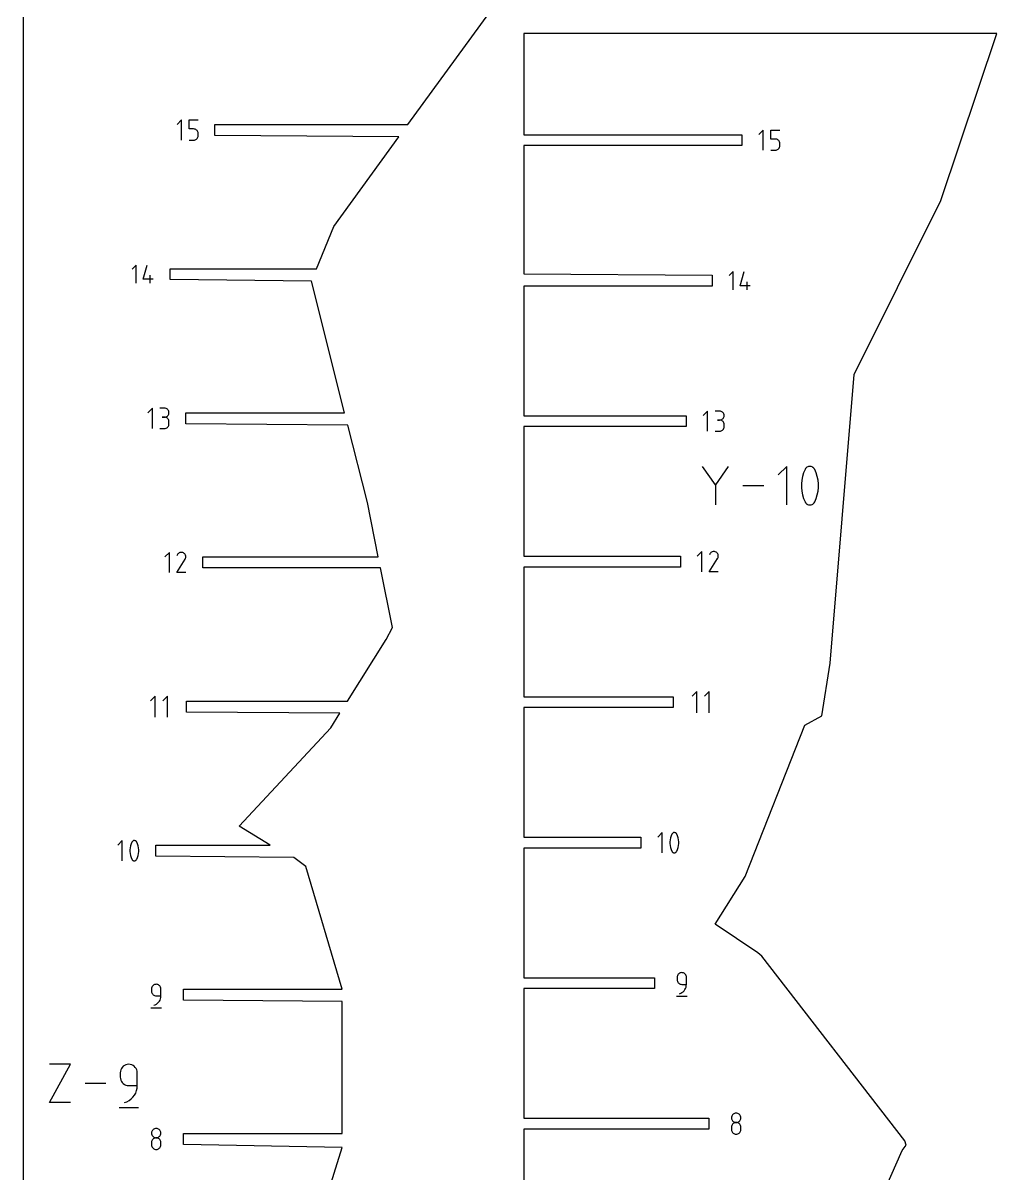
# Model space of a CAD drawing. Extents: x 0 to 980, y 0 to 700.
# Drawn here: x 125.9 to 237.1, y 374.2 to 505.5 of the extents above; entities that cross this region are included whole.
import ezdxf

# ---------------------------------------------------------------- set-up
doc = ezdxf.new("R2010")
doc.units = 0

msp = doc.modelspace()

# ---------------------------------------------------------------- linework, layer by layer
at = {"layer": 'annotation', "color": 1}
for p, q in [((144.037036, 494.381807), (143.524714, 493.86934)), ((144.037036, 492.077298), (144.037036, 494.381807)), ((144.901154, 493.355573), (144.901154, 494.381807)), ((144.901154, 494.381807), (145.924642, 494.381807)), ((145.412898, 493.355573), (144.901154, 493.355573)), ((145.504784, 493.34736), (145.412898, 493.355573)), ((145.591308, 493.323671), (145.504784, 493.34736)), ((145.671015, 493.285936), (145.591308, 493.323671)), ((145.742451, 493.235584), (145.671015, 493.285936)), ((145.804161, 493.174042), (145.742451, 493.235584)), ((145.804113, 492.259588), (145.854657, 492.331096)), ((145.854689, 493.102739), (145.804161, 493.174042)), ((145.854657, 492.331096), (145.892565, 492.410904)), ((145.892582, 493.023104), (145.854689, 493.102739)), ((145.892565, 492.410904), (145.91638, 492.497562)), ((145.916384, 492.936566), (145.892582, 493.023104)), ((145.91638, 492.497562), (145.924642, 492.58962)), ((145.924642, 492.844552), (145.916384, 492.936566)), ((145.924642, 492.58962), (145.924642, 492.844552)), ((145.924642, 492.844552), (145.924642, 492.844552)), ((210.427868, 493.233016), (209.915546, 492.72055)), ((210.427868, 490.928507), (210.427868, 493.233016)), ((211.291987, 492.206783), (211.291987, 493.233016)), ((211.291987, 493.233016), (212.315474, 493.233016)), ((144.901154, 492.077298), (145.412898, 492.077298)), ((145.412898, 492.077298), (145.504746, 492.085556)), ((145.412898, 492.077298), (145.412898, 492.077298)), ((145.504746, 492.085556), (145.59125, 492.109364)), ((145.59125, 492.109364), (145.670951, 492.147272)), ((145.670951, 492.147272), (145.742392, 492.19783)), ((145.742392, 492.19783), (145.804113, 492.259588)), ((211.80373, 492.206783), (211.291987, 492.206783)), ((211.895616, 492.198569), (211.80373, 492.206783)), ((211.98214, 492.174881), (211.895616, 492.198569)), ((211.982082, 490.960574), (212.061783, 490.998482)), ((212.061848, 492.137146), (211.98214, 492.174881)), ((212.061783, 490.998482), (212.133224, 491.049039)), ((212.133283, 492.086793), (212.061848, 492.137146)), ((212.133224, 491.049039), (212.194945, 491.110797)), ((212.194993, 492.025251), (212.133283, 492.086793)), ((212.194945, 491.110797), (212.245489, 491.182305)), ((212.245521, 491.953948), (212.194993, 492.025251)), ((212.245489, 491.182305), (212.283397, 491.262113)), ((212.283414, 491.874314), (212.245521, 491.953948)), ((212.283397, 491.262113), (212.307212, 491.348771)), ((212.307217, 491.787775), (212.283414, 491.874314)), ((212.307212, 491.348771), (212.315474, 491.440829)), ((212.315474, 491.695762), (212.307217, 491.787775)), ((212.315474, 491.440829), (212.315474, 491.695762)), ((212.315474, 491.695762), (212.315474, 491.695762)), ((211.291987, 490.928507), (211.80373, 490.928507)), ((211.80373, 490.928507), (211.895578, 490.936766)), ((211.80373, 490.928507), (211.80373, 490.928507)), ((211.895578, 490.936766), (211.982082, 490.960574)), ((138.859372, 477.8188), (138.396446, 477.355744)), ((138.859372, 475.736482), (138.859372, 477.8188)), ((139.640176, 476.199408), (140.101926, 477.8188)), ((140.449806, 475.736482), (140.449806, 476.661289)), ((207.006954, 477.082493), (206.544028, 476.619437)), ((207.006954, 475.000176), (207.006954, 477.082493)), ((207.787758, 475.463101), (208.249508, 477.082493)), ((140.796381, 476.199408), (139.640176, 476.199408)), ((208.943962, 475.463101), (207.787758, 475.463101)), ((208.597388, 475.000176), (208.597388, 475.924983)), ((140.70945, 461.477985), (140.197128, 460.965518)), ((140.70945, 459.173476), (140.70945, 461.477985)), ((142.085312, 461.475311), (141.573568, 461.475311)), ((142.17735, 461.46705), (142.085312, 461.475311)), ((142.263955, 461.443242), (142.17735, 461.46705)), ((142.343686, 461.405353), (142.263955, 461.443242)), ((142.415103, 461.354845), (142.343686, 461.405353)), ((142.476765, 461.293185), (142.415103, 461.354845)), ((142.527231, 461.221834), (142.476765, 461.293185)), ((142.565062, 461.142259), (142.527231, 461.221834)), ((142.588817, 461.055923), (142.565062, 461.142259)), ((142.565062, 460.785555), (142.588817, 460.872227)), ((142.597056, 460.96429), (142.588817, 461.055923)), ((142.588817, 460.872227), (142.597056, 460.96429)), ((142.597056, 460.96429), (142.597056, 460.96429)), ((204.079698, 461.154162), (203.567376, 460.641695)), ((204.079698, 458.849653), (204.079698, 461.154162)), ((205.45556, 461.151488), (204.943816, 461.151488)), ((205.547598, 461.143227), (205.45556, 461.151488)), ((205.634203, 461.119419), (205.547598, 461.143227)), ((205.713934, 461.08153), (205.634203, 461.119419)), ((205.785351, 461.031023), (205.713934, 461.08153)), ((205.847013, 460.969362), (205.785351, 461.031023)), ((205.897479, 460.898011), (205.847013, 460.969362)), ((205.93531, 460.818436), (205.897479, 460.898011)), ((205.959065, 460.7321), (205.93531, 460.818436)), ((142.085312, 460.451823), (141.829079, 460.451823)), ((141.829079, 460.451823), (142.085312, 460.451823)), ((142.085312, 460.451823), (142.17735, 460.460087)), ((142.17735, 460.443562), (142.085312, 460.451823)), ((142.085312, 460.451823), (142.085312, 460.451823)), ((142.17735, 460.460087), (142.263955, 460.483908)), ((142.263955, 460.419755), (142.17735, 460.443562)), ((142.263955, 460.483908), (142.343686, 460.521835)), ((142.343686, 460.381865), (142.263955, 460.419755)), ((142.343686, 460.521835), (142.415103, 460.572416)), ((142.415103, 460.331358), (142.343686, 460.381865)), ((142.415103, 460.572416), (142.476765, 460.634198)), ((142.476765, 460.269697), (142.415103, 460.331358)), ((142.476765, 460.634198), (142.527231, 460.705728)), ((142.527231, 460.198347), (142.476765, 460.269697)), ((142.527231, 460.705728), (142.565062, 460.785555)), ((142.565062, 460.118772), (142.527231, 460.198347)), ((142.527231, 459.42696), (142.565062, 459.506542)), ((142.588817, 460.032435), (142.565062, 460.118772)), ((142.565062, 459.506542), (142.588817, 459.592898)), ((142.597056, 459.940802), (142.588817, 460.032435)), ((142.588817, 459.592898), (142.597056, 459.684569)), ((142.597056, 459.684569), (142.597056, 459.940802)), ((142.597056, 459.940802), (142.597056, 459.940802)), ((205.45556, 460.128001), (205.199327, 460.128001)), ((205.199327, 460.128001), (205.45556, 460.128001)), ((205.45556, 460.128001), (205.547598, 460.136264)), ((205.547598, 460.119739), (205.45556, 460.128001)), ((205.45556, 460.128001), (205.45556, 460.128001)), ((205.547598, 460.136264), (205.634203, 460.160085)), ((205.634203, 460.095932), (205.547598, 460.119739)), ((205.634203, 460.160085), (205.713934, 460.198012)), ((205.713934, 460.058042), (205.634203, 460.095932)), ((205.713934, 460.198012), (205.785351, 460.248593)), ((205.785351, 460.007535), (205.713934, 460.058042)), ((205.785351, 460.248593), (205.847013, 460.310375)), ((205.847013, 459.945874), (205.785351, 460.007535)), ((205.847013, 460.310375), (205.897479, 460.381905)), ((205.897479, 459.874524), (205.847013, 459.945874)), ((205.897479, 460.381905), (205.93531, 460.461733)), ((205.93531, 459.794949), (205.897479, 459.874524)), ((205.93531, 460.461733), (205.959065, 460.548404)), ((205.959065, 459.708612), (205.93531, 459.794949)), ((205.967304, 460.640467), (205.959065, 460.7321)), ((205.959065, 460.548404), (205.967304, 460.640467)), ((205.967304, 459.616979), (205.959065, 459.708612)), ((205.967304, 460.640467), (205.967304, 460.640467)), ((205.967304, 459.360746), (205.967304, 459.616979)), ((205.967304, 459.616979), (205.967304, 459.616979)), ((141.573568, 459.173548), (142.085312, 459.173548)), ((142.085312, 459.173548), (142.17735, 459.181805)), ((142.085312, 459.173548), (142.085312, 459.173548)), ((142.17735, 459.181805), (142.263955, 459.2056)), ((142.263955, 459.2056), (142.343686, 459.243474)), ((142.343686, 459.243474), (142.415103, 459.293966)), ((142.415103, 459.293966), (142.476765, 459.355615)), ((142.476765, 459.355615), (142.527231, 459.42696)), ((204.943816, 458.849725), (205.45556, 458.849725)), ((205.45556, 458.849725), (205.547598, 458.857982)), ((205.45556, 458.849725), (205.45556, 458.849725)), ((205.547598, 458.857982), (205.634203, 458.881777)), ((205.634203, 458.881777), (205.713934, 458.919651)), ((205.713934, 458.919651), (205.785351, 458.970143)), ((205.785351, 458.970143), (205.847013, 459.031792)), ((205.847013, 459.031792), (205.897479, 459.103138)), ((205.897479, 459.103138), (205.93531, 459.182719)), ((205.93531, 459.182719), (205.959065, 459.269075)), ((205.959065, 459.269075), (205.967304, 459.360746)), ((204.965508, 452.714293), (203.495869, 454.839592)), ((206.434871, 454.839592), (204.965508, 452.714293)), ((213.128099, 454.839454), (212.148616, 453.859694)), ((213.128099, 450.433575), (213.128099, 454.839454)), ((215.202726, 454.490579), (215.033835, 454.093414)), ((215.2596, 454.585159), (215.202726, 454.490579)), ((215.202726, 454.490579), (215.202726, 454.490579)), ((215.330481, 454.665757), (215.2596, 454.585159)), ((215.413021, 454.731595), (215.330481, 454.665757)), ((215.504873, 454.781891), (215.413021, 454.731595)), ((215.60369, 454.815867), (215.504873, 454.781891)), ((215.707127, 454.832741), (215.60369, 454.815867)), ((215.812835, 454.831734), (215.707127, 454.832741)), ((215.918468, 454.812067), (215.812835, 454.831734)), ((216.021679, 454.772958), (215.918468, 454.812067)), ((216.06119, 454.752195), (216.021679, 454.772958)), ((216.021679, 454.772958), (216.021679, 454.772958)), ((216.099104, 454.728347), (216.06119, 454.752195)), ((216.135238, 454.701601), (216.099104, 454.728347)), ((216.169407, 454.672147), (216.135238, 454.701601)), ((216.201427, 454.640173), (216.169407, 454.672147)), ((216.231114, 454.605868), (216.201427, 454.640173)), ((216.258284, 454.569421), (216.231114, 454.605868)), ((216.282751, 454.531021), (216.258284, 454.569421)), ((216.304334, 454.490856), (216.282751, 454.531021)), ((216.474043, 454.092872), (216.304334, 454.490856)), ((216.304334, 454.490856), (216.304334, 454.490856)), ((214.822721, 453.267788), (214.780498, 452.845845)), ((214.907167, 453.684731), (214.822721, 453.267788)), ((215.033835, 454.093414), (214.907167, 453.684731)), ((216.601325, 453.683575), (216.474043, 454.092872)), ((216.68618, 453.266223), (216.601325, 453.683575)), ((216.728607, 452.844075), (216.68618, 453.266223)), ((204.965508, 452.885323), (204.965508, 450.433437)), ((210.496688, 452.636515), (208.087629, 452.636515)), ((214.780498, 452.845845), (214.780498, 452.42216)), ((214.780498, 452.42216), (214.822721, 451.999991)), ((214.822721, 451.999991), (214.907167, 451.582598)), ((216.601325, 451.581442), (216.68618, 451.998425)), ((216.68618, 451.998425), (216.728607, 452.420389)), ((216.728607, 452.420389), (216.728607, 452.844075)), ((214.907167, 451.582598), (215.033835, 451.17324)), ((215.033835, 451.17324), (215.202726, 450.775174)), ((215.202726, 450.775174), (215.202726, 450.775174)), ((215.202726, 450.775174), (215.224229, 450.735089)), ((215.224229, 450.735089), (215.248516, 450.69688)), ((215.248516, 450.69688), (215.275485, 450.660663)), ((215.275485, 450.660663), (215.305032, 450.626554)), ((215.305032, 450.626554), (215.337055, 450.594669)), ((215.337055, 450.594669), (215.371453, 450.565125)), ((215.371453, 450.565125), (215.408122, 450.538036)), ((215.408122, 450.538036), (215.446961, 450.513519)), ((215.446961, 450.513519), (215.487867, 450.49169)), ((215.487867, 450.49169), (215.487867, 450.49169)), ((215.487867, 450.49169), (215.590265, 450.453411)), ((215.590265, 450.453411), (215.695283, 450.434393)), ((215.695283, 450.434393), (215.800547, 450.433862)), ((215.800547, 450.433862), (215.903682, 450.45104)), ((215.903682, 450.45104), (216.002314, 450.485154)), ((216.002314, 450.485154), (216.094069, 450.535427)), ((216.094069, 450.535427), (216.176574, 450.601085)), ((216.176574, 450.601085), (216.247453, 450.681351)), ((216.247453, 450.681351), (216.304334, 450.77545)), ((216.304334, 450.77545), (216.474043, 451.172697)), ((216.304334, 450.77545), (216.304334, 450.77545)), ((216.474043, 451.172697), (216.601325, 451.581442)), ((203.413451, 445.114567), (202.901203, 444.602175)), ((203.413451, 442.810393), (203.413451, 445.114567)), ((204.536233, 445.047202), (204.463552, 444.997082)), ((204.615675, 445.083817), (204.536233, 445.047202)), ((204.699933, 445.106422), (204.615675, 445.083817)), ((204.787061, 445.114511), (204.699933, 445.106422)), ((204.875113, 445.10758), (204.787061, 445.114511)), ((204.962143, 445.085123), (204.875113, 445.10758)), ((205.046206, 445.046634), (204.962143, 445.085123)), ((205.121391, 444.993246), (205.046206, 445.046634)), ((205.046206, 445.046634), (205.046206, 445.046634)), ((142.642735, 445.025906), (142.130488, 444.513514)), ((142.642735, 442.721732), (142.642735, 445.025906)), ((143.506903, 442.721713), (144.452501, 444.244006)), ((143.575539, 444.769692), (143.508348, 444.640799)), ((143.628862, 444.845303), (143.575539, 444.769692)), ((143.692836, 444.908421), (143.628862, 444.845303)), ((143.765518, 444.958541), (143.692836, 444.908421)), ((143.84496, 444.995155), (143.765518, 444.958541)), ((143.929218, 445.01776), (143.84496, 444.995155)), ((144.016346, 445.02585), (143.929218, 445.01776)), ((144.104398, 445.018919), (144.016346, 445.02585)), ((144.191428, 444.996462), (144.104398, 445.018919)), ((144.275491, 444.957973), (144.191428, 444.996462)), ((144.350676, 444.904585), (144.275491, 444.957973)), ((144.275491, 444.957973), (144.275491, 444.957973)), ((144.413539, 444.840518), (144.350676, 444.904585)), ((144.463521, 444.767738), (144.413539, 444.840518)), ((144.452501, 444.244006), (144.453632, 444.245405)), ((144.452501, 444.244006), (144.452501, 444.244006)), ((144.453632, 444.245405), (144.454716, 444.246815)), ((144.454716, 444.246815), (144.455761, 444.24825)), ((144.455761, 444.24825), (144.456773, 444.24972)), ((144.456773, 444.24972), (144.457761, 444.251238)), ((144.457761, 444.251238), (144.458731, 444.252815)), ((144.458731, 444.252815), (144.45969, 444.254463)), ((144.45969, 444.254463), (144.460646, 444.256195)), ((144.460646, 444.256195), (144.461605, 444.258022)), ((144.461605, 444.258022), (144.500648, 444.341852)), ((144.461605, 444.258022), (144.461605, 444.258022)), ((144.500063, 444.688208), (144.463521, 444.767738)), ((144.522605, 444.60389), (144.500063, 444.688208)), ((144.500648, 444.341852), (144.523457, 444.428749)), ((144.53059, 444.51675), (144.522605, 444.60389)), ((144.523457, 444.428749), (144.53059, 444.51675)), ((204.277618, 442.810374), (205.223217, 444.332667)), ((204.346255, 444.858353), (204.279063, 444.72946)), ((204.399577, 444.933964), (204.346255, 444.858353)), ((204.463552, 444.997082), (204.399577, 444.933964)), ((205.184254, 444.929179), (205.121391, 444.993246)), ((205.234236, 444.856399), (205.184254, 444.929179)), ((205.223217, 444.332667), (205.224347, 444.334066)), ((205.223217, 444.332667), (205.223217, 444.332667)), ((205.224347, 444.334066), (205.225431, 444.335476)), ((205.225431, 444.335476), (205.226476, 444.336911)), ((205.226476, 444.336911), (205.227489, 444.338381)), ((205.227489, 444.338381), (205.228476, 444.339899)), ((205.228476, 444.339899), (205.229446, 444.341476)), ((205.229446, 444.341476), (205.230405, 444.343124)), ((205.230405, 444.343124), (205.231361, 444.344856)), ((205.231361, 444.344856), (205.23232, 444.346683)), ((205.23232, 444.346683), (205.271364, 444.430513)), ((205.23232, 444.346683), (205.23232, 444.346683)), ((205.270778, 444.776869), (205.234236, 444.856399)), ((205.29332, 444.692551), (205.270778, 444.776869)), ((205.271364, 444.430513), (205.294172, 444.51741)), ((205.301305, 444.605411), (205.29332, 444.692551)), ((205.294172, 444.51741), (205.301305, 444.605411)), ((144.530242, 442.721713), (143.506903, 442.721713)), ((205.300957, 442.810374), (204.277618, 442.810374)), ((141.014401, 428.621908), (140.480851, 428.088207)), ((141.014401, 426.221908), (141.014401, 428.621908)), ((142.447952, 428.621908), (141.914401, 428.088207)), ((142.447952, 426.221908), (142.447952, 428.621908)), ((202.835344, 429.123053), (202.301793, 428.589352)), ((202.835344, 426.723053), (202.835344, 429.123053)), ((204.268894, 429.123053), (203.735344, 428.589352)), ((204.268894, 426.723053), (204.268894, 429.123053)), ((198.907139, 413.038056), (198.39385, 412.524622)), ((198.907139, 410.729196), (198.907139, 413.038056)), ((199.839443, 412.432934), (199.79519, 412.214439)), ((199.905822, 412.6471), (199.839443, 412.432934)), ((199.994328, 412.855231), (199.905822, 412.6471)), ((200.024132, 412.904795), (199.994328, 412.855231)), ((199.994328, 412.855231), (199.994328, 412.855231)), ((200.061277, 412.947031), (200.024132, 412.904795)), ((200.104531, 412.981533), (200.061277, 412.947031)), ((200.152665, 413.00789), (200.104531, 412.981533)), ((200.20445, 413.025695), (200.152665, 413.00789)), ((200.258654, 413.034538), (200.20445, 413.025695)), ((200.31405, 413.03401), (200.258654, 413.034538)), ((200.369406, 413.023704), (200.31405, 413.03401)), ((200.423493, 413.003209), (200.369406, 413.023704)), ((200.444198, 412.992328), (200.423493, 413.003209)), ((200.423493, 413.003209), (200.423493, 413.003209)), ((200.464067, 412.979831), (200.444198, 412.992328)), ((200.483002, 412.965815), (200.464067, 412.979831)), ((200.500908, 412.95038), (200.483002, 412.965815)), ((200.517688, 412.933624), (200.500908, 412.95038)), ((200.533245, 412.915647), (200.517688, 412.933624)), ((200.547483, 412.896547), (200.533245, 412.915647)), ((200.560305, 412.876424), (200.547483, 412.896547)), ((200.571615, 412.855376), (200.560305, 412.876424)), ((200.66055, 412.646816), (200.571615, 412.855376)), ((200.571615, 412.855376), (200.571615, 412.855376)), ((200.727251, 412.432328), (200.66055, 412.646816)), ((200.771718, 412.213618), (200.727251, 412.432328)), ((137.268383, 412.124427), (136.755094, 411.610993)), ((137.268383, 409.815567), (137.268383, 412.124427)), ((138.156434, 411.30081), (138.134307, 411.079694)), ((138.134307, 411.079694), (138.134307, 410.857666)), ((138.200686, 411.519305), (138.156434, 411.30081)), ((138.267066, 411.733472), (138.200686, 411.519305)), ((138.355571, 411.941602), (138.267066, 411.733472)), ((138.385376, 411.991166), (138.355571, 411.941602)), ((138.355571, 411.941602), (138.355571, 411.941602)), ((138.42252, 412.033403), (138.385376, 411.991166)), ((138.465775, 412.067904), (138.42252, 412.033403)), ((138.513909, 412.094262), (138.465775, 412.067904)), ((138.565693, 412.112066), (138.513909, 412.094262)), ((138.619898, 412.120909), (138.565693, 412.112066)), ((138.675293, 412.120381), (138.619898, 412.120909)), ((138.730649, 412.110075), (138.675293, 412.120381)), ((138.784736, 412.08958), (138.730649, 412.110075)), ((138.805442, 412.0787), (138.784736, 412.08958)), ((138.784736, 412.08958), (138.784736, 412.08958)), ((138.82531, 412.066202), (138.805442, 412.0787)), ((138.844246, 412.052186), (138.82531, 412.066202)), ((138.862152, 412.036751), (138.844246, 412.052186)), ((138.878932, 412.019995), (138.862152, 412.036751)), ((138.894489, 412.002018), (138.878932, 412.019995)), ((138.908727, 411.982919), (138.894489, 412.002018)), ((138.921549, 411.962795), (138.908727, 411.982919)), ((138.932859, 411.941747), (138.921549, 411.962795)), ((139.021794, 411.733187), (138.932859, 411.941747)), ((138.932859, 411.941747), (138.932859, 411.941747)), ((139.088495, 411.518699), (139.021794, 411.733187)), ((139.132962, 411.29999), (139.088495, 411.518699)), ((139.155196, 411.078767), (139.132962, 411.29999)), ((139.155196, 410.856738), (139.155196, 411.078767)), ((199.79519, 412.214439), (199.773064, 411.993323)), ((199.773064, 411.993323), (199.773064, 411.771295)), ((199.773064, 411.771295), (199.79519, 411.550062)), ((199.79519, 411.550062), (199.839443, 411.331331)), ((199.839443, 411.331331), (199.905822, 411.11681)), ((199.905822, 411.11681), (199.994328, 410.908207)), ((199.994328, 410.908207), (199.994328, 410.908207)), ((199.994328, 410.908207), (200.005597, 410.887201)), ((200.541808, 410.85904), (200.571615, 410.908352)), ((200.571615, 410.908352), (200.66055, 411.116526)), ((200.571615, 410.908352), (200.571615, 410.908352)), ((200.66055, 411.116526), (200.727251, 411.330725)), ((200.727251, 411.330725), (200.771718, 411.549241)), ((200.793952, 411.992396), (200.771718, 412.213618)), ((200.771718, 411.549241), (200.793952, 411.770367)), ((200.793952, 411.770367), (200.793952, 411.992396)), ((138.134307, 410.857666), (138.156434, 410.636433)), ((138.156434, 410.636433), (138.200686, 410.417702)), ((138.200686, 410.417702), (138.267066, 410.203181)), ((138.267066, 410.203181), (138.355571, 409.994579)), ((138.355571, 409.994579), (138.355571, 409.994579)), ((138.355571, 409.994579), (138.36684, 409.973572)), ((138.36684, 409.973572), (138.379568, 409.953549)), ((138.379568, 409.953549), (138.3937, 409.93457)), ((138.3937, 409.93457), (138.409184, 409.916696)), ((138.409184, 409.916696), (138.425966, 409.899987)), ((138.425966, 409.899987), (138.443991, 409.884504)), ((138.443991, 409.884504), (138.463208, 409.870309)), ((138.463208, 409.870309), (138.483561, 409.857461)), ((138.483561, 409.857461), (138.504997, 409.846022)), ((138.504997, 409.846022), (138.504997, 409.846022)), ((138.504997, 409.846022), (138.558658, 409.825962)), ((138.558658, 409.825962), (138.613692, 409.815996)), ((138.613692, 409.815996), (138.668854, 409.815717)), ((138.668854, 409.815717), (138.722901, 409.824719)), ((138.722901, 409.824719), (138.774588, 409.842596)), ((138.774588, 409.842596), (138.822672, 409.868942)), ((138.822672, 409.868942), (138.865908, 409.903349)), ((138.865908, 409.903349), (138.903051, 409.945412)), ((138.903051, 409.945412), (138.932859, 409.994723)), ((138.932859, 409.994723), (139.021794, 410.202897)), ((138.932859, 409.994723), (138.932859, 409.994723)), ((139.021794, 410.202897), (139.088495, 410.417096)), ((139.088495, 410.417096), (139.132962, 410.635612)), ((139.132962, 410.635612), (139.155196, 410.856738)), ((200.005597, 410.887201), (200.018324, 410.867178)), ((200.018324, 410.867178), (200.032457, 410.848199)), ((200.032457, 410.848199), (200.04794, 410.830325)), ((200.04794, 410.830325), (200.064722, 410.813616)), ((200.064722, 410.813616), (200.082748, 410.798133)), ((200.082748, 410.798133), (200.101964, 410.783937)), ((200.101964, 410.783937), (200.122317, 410.77109)), ((200.122317, 410.77109), (200.143754, 410.75965)), ((200.143754, 410.75965), (200.143754, 410.75965)), ((200.143754, 410.75965), (200.197414, 410.739591)), ((200.197414, 410.739591), (200.252448, 410.729625)), ((200.252448, 410.729625), (200.30761, 410.729346)), ((200.30761, 410.729346), (200.361657, 410.738348)), ((200.361657, 410.738348), (200.413345, 410.756225)), ((200.413345, 410.756225), (200.461428, 410.782571)), ((200.461428, 410.782571), (200.504664, 410.816978)), ((200.504664, 410.816978), (200.541808, 410.85904)), ((200.605568, 396.606375), (200.596963, 396.510497)), ((200.596963, 396.510497), (200.596963, 396.243647)), ((200.630369, 396.696638), (200.605568, 396.606375)), ((200.669848, 396.779773), (200.630369, 396.696638)), ((200.722487, 396.854267), (200.669848, 396.779773)), ((200.786766, 396.918609), (200.722487, 396.854267)), ((200.861166, 396.971286), (200.786766, 396.918609)), ((200.94417, 397.010785), (200.861166, 396.971286)), ((201.034258, 397.035593), (200.94417, 397.010785)), ((201.129912, 397.044199), (201.034258, 397.035593)), ((201.225764, 397.035593), (201.129912, 397.044199)), ((201.129912, 397.044199), (201.129912, 397.044199)), ((201.315958, 397.010785), (201.225764, 397.035593)), ((201.398993, 396.971286), (201.315958, 397.010785)), ((201.473368, 396.918609), (201.398993, 396.971286)), ((201.537585, 396.854267), (201.473368, 396.918609)), ((201.590143, 396.779773), (201.537585, 396.854267)), ((201.629542, 396.696638), (201.590143, 396.779773)), ((201.654281, 396.606375), (201.629542, 396.696638)), ((201.662861, 396.510497), (201.654281, 396.606375)), ((201.662861, 395.710096), (201.662861, 396.510497)), ((201.662861, 396.510497), (201.662861, 396.510497)), ((140.6219, 395.280262), (140.613295, 395.184385)), ((140.613295, 395.184385), (140.613295, 394.917534)), ((140.646701, 395.370525), (140.6219, 395.280262)), ((140.68618, 395.45366), (140.646701, 395.370525)), ((140.738818, 395.528155), (140.68618, 395.45366)), ((140.803097, 395.592496), (140.738818, 395.528155)), ((140.877498, 395.645173), (140.803097, 395.592496)), ((140.960502, 395.684672), (140.877498, 395.645173)), ((141.05059, 395.70948), (140.960502, 395.684672)), ((141.146244, 395.718086), (141.05059, 395.70948)), ((141.242096, 395.70948), (141.146244, 395.718086)), ((141.146244, 395.718086), (141.146244, 395.718086)), ((141.332289, 395.684672), (141.242096, 395.70948)), ((141.415324, 395.645173), (141.332289, 395.684672)), ((141.4897, 395.592496), (141.415324, 395.645173)), ((141.553917, 395.528155), (141.4897, 395.592496)), ((141.606475, 395.45366), (141.553917, 395.528155)), ((141.645873, 395.370525), (141.606475, 395.45366)), ((141.670613, 395.280262), (141.645873, 395.370525)), ((141.679192, 395.184385), (141.670613, 395.280262)), ((141.679192, 394.383983), (141.679192, 395.184385)), ((141.679192, 395.184385), (141.679192, 395.184385)), ((200.596963, 396.243647), (200.596963, 396.243647)), ((200.596963, 396.243647), (200.605568, 396.147774)), ((200.605568, 396.147774), (200.630369, 396.057525)), ((200.630369, 396.057525), (200.669848, 395.97441)), ((200.669848, 395.97441), (200.722487, 395.899939)), ((200.722487, 395.899939), (200.786766, 395.835622)), ((200.786766, 395.835622), (200.861166, 395.78297)), ((200.861166, 395.78297), (200.94417, 395.743491)), ((200.94417, 395.743491), (201.034258, 395.718696)), ((201.034258, 395.718696), (201.129912, 395.710096)), ((201.129912, 395.710096), (201.662861, 395.710096)), ((201.485631, 395.108347), (201.561, 395.24545)), ((201.561, 395.24545), (201.616626, 395.392746)), ((201.616626, 395.392746), (201.651061, 395.54828)), ((201.651061, 395.54828), (201.662861, 395.710096)), ((140.613295, 394.917534), (140.613295, 394.917534)), ((140.613295, 394.917534), (140.6219, 394.821661)), ((140.6219, 394.821661), (140.646701, 394.731412)), ((140.646701, 394.731412), (140.68618, 394.648297)), ((140.68618, 394.648297), (140.738818, 394.573827)), ((140.738818, 394.573827), (140.803097, 394.50951)), ((140.803097, 394.50951), (140.877498, 394.456857)), ((140.877498, 394.456857), (140.960502, 394.417378)), ((140.960502, 394.417378), (141.05059, 394.392584)), ((141.05059, 394.392584), (141.146244, 394.383983)), ((141.146244, 394.383983), (141.679192, 394.383983)), ((141.501962, 393.782235), (141.577332, 393.919337)), ((141.577332, 393.919337), (141.632957, 394.066634)), ((141.632957, 394.066634), (141.667393, 394.222167)), ((141.667393, 394.222167), (141.679192, 394.383983)), ((200.530364, 394.344199), (201.730364, 394.344199)), ((200.863212, 394.644199), (201.01562, 394.700993)), ((200.863212, 394.644199), (200.863212, 394.644199)), ((201.01562, 394.700993), (201.155511, 394.777761)), ((201.155511, 394.777761), (201.28144, 394.872547)), ((201.28144, 394.872547), (201.391962, 394.983394)), ((201.391962, 394.983394), (201.485631, 395.108347)), ((140.546695, 393.018086), (141.746695, 393.018086)), ((140.879544, 393.318086), (141.031951, 393.37488)), ((140.879544, 393.318086), (140.879544, 393.318086)), ((141.031951, 393.37488), (141.171842, 393.451648)), ((141.171842, 393.451648), (141.297772, 393.546434)), ((141.297772, 393.546434), (141.408294, 393.657282)), ((141.408294, 393.657282), (141.501962, 393.782235)), ((128.947873, 382.20956), (131.374828, 386.580491)), ((131.374828, 386.580491), (128.947873, 386.580491)), ((137.175442, 386.098913), (137.103542, 385.947506)), ((137.271308, 386.234584), (137.175442, 386.098913)), ((137.388375, 386.351765), (137.271308, 386.234584)), ((137.523875, 386.4477), (137.388375, 386.351765)), ((137.675043, 386.519636), (137.523875, 386.4477)), ((137.839113, 386.564818), (137.675043, 386.519636)), ((138.01332, 386.580491), (137.839113, 386.564818)), ((138.187888, 386.564818), (138.01332, 386.580491)), ((138.01332, 386.580491), (138.01332, 386.580491)), ((138.352151, 386.519636), (138.187888, 386.564818)), ((138.503375, 386.4477), (138.352151, 386.519636)), ((138.63883, 386.351765), (138.503375, 386.4477)), ((138.755784, 386.234584), (138.63883, 386.351765)), ((138.851503, 386.098913), (138.755784, 386.234584)), ((138.923257, 385.947506), (138.851503, 386.098913)), ((137.058374, 385.783117), (137.042703, 385.608503)), ((137.042703, 385.608503), (137.042703, 385.122509)), ((137.042703, 385.122509), (137.042703, 385.122509)), ((137.042703, 385.122509), (137.058374, 384.947903)), ((137.103542, 385.947506), (137.058374, 385.783117)), ((137.058374, 384.947903), (137.103542, 384.78354)), ((137.103542, 384.78354), (137.175442, 384.632169)), ((138.968312, 385.783117), (138.923257, 385.947506)), ((138.983938, 385.608503), (138.968312, 385.783117)), ((138.983938, 384.150795), (138.983938, 385.608503)), ((138.983938, 385.608503), (138.983938, 385.608503)), ((135.404289, 384.395025), (133.014339, 384.395025)), ((137.175442, 384.632169), (137.271308, 384.496541)), ((137.271308, 384.496541), (137.388375, 384.379406)), ((137.388375, 384.379406), (137.523875, 384.283514)), ((137.523875, 384.283514), (137.675043, 384.211614)), ((137.675043, 384.211614), (137.839113, 384.166458)), ((137.839113, 384.166458), (138.01332, 384.150795)), ((138.01332, 384.150795), (138.983938, 384.150795)), ((138.798428, 383.304571), (138.899734, 383.572831)), ((138.899734, 383.572831), (138.962448, 383.856092)), ((138.962448, 383.856092), (138.983938, 384.150795)), ((131.374828, 382.20956), (128.947873, 382.20956)), ((137.5276, 382.20956), (137.805168, 382.312995)), ((137.5276, 382.20956), (137.5276, 382.20956)), ((137.805168, 382.312995), (138.059941, 382.452807)), ((138.059941, 382.452807), (138.289287, 382.625433)), ((138.289287, 382.625433), (138.490571, 382.82731)), ((138.490571, 382.82731), (138.661162, 383.054877)), ((138.661162, 383.054877), (138.798428, 383.304571)), ((136.92141, 381.663193), (139.106876, 381.663193)), ((206.873098, 380.737857), (206.833635, 380.654984)), ((206.925721, 380.812163), (206.873098, 380.737857)), ((206.989987, 380.876379), (206.925721, 380.812163)), ((207.064383, 380.928979), (206.989987, 380.876379)), ((207.147393, 380.968439), (207.064383, 380.928979)), ((207.237502, 380.993233), (207.147393, 380.968439)), ((207.333196, 381.001836), (207.237502, 380.993233)), ((207.428889, 380.993233), (207.333196, 381.001836)), ((207.333196, 381.001836), (207.333196, 381.001836)), ((207.518998, 380.968439), (207.428889, 380.993233)), ((207.602008, 380.928979), (207.518998, 380.968439)), ((207.676404, 380.876379), (207.602008, 380.928979)), ((207.740671, 380.812163), (207.676404, 380.876379)), ((207.793293, 380.737857), (207.740671, 380.812163)), ((207.832756, 380.654984), (207.793293, 380.737857)), ((206.808846, 380.56507), (206.800247, 380.46964)), ((206.800247, 380.46964), (206.800247, 380.46964)), ((206.800247, 380.46964), (206.808851, 380.373762)), ((206.808846, 379.498221), (206.800247, 379.402388)), ((206.800247, 379.402388), (206.800247, 379.136892)), ((206.833635, 380.654984), (206.808846, 380.56507)), ((206.833635, 379.588449), (206.808846, 379.498221)), ((206.808851, 380.373762), (206.833653, 380.2835)), ((206.873098, 379.671558), (206.833635, 379.588449)), ((206.833653, 380.2835), (206.873132, 380.200365)), ((206.925721, 379.746034), (206.873098, 379.671558)), ((206.873132, 380.200365), (206.92577, 380.12587)), ((206.989987, 379.810363), (206.925721, 379.746034)), ((206.92577, 380.12587), (206.990049, 380.061528)), ((207.064383, 379.863032), (206.989987, 379.810363)), ((206.990049, 380.061528), (207.06445, 380.008852)), ((207.147393, 379.902527), (207.064383, 379.863032)), ((207.06445, 380.008852), (207.147453, 379.969353)), ((207.237502, 379.927334), (207.147393, 379.902527)), ((207.147453, 379.969353), (207.237542, 379.944545)), ((207.333196, 379.935939), (207.237502, 379.927334)), ((207.237542, 379.944545), (207.333196, 379.935939)), ((207.333196, 379.935939), (207.428849, 379.944545)), ((207.428889, 379.927339), (207.333196, 379.935939)), ((207.333196, 379.935939), (207.333196, 379.935939)), ((207.333196, 379.935939), (207.333196, 379.935939)), ((207.428849, 379.944545), (207.518938, 379.969353)), ((207.518998, 379.902544), (207.428889, 379.927339)), ((207.518938, 379.969353), (207.601941, 380.008852)), ((207.602008, 379.863065), (207.518998, 379.902544)), ((207.601941, 380.008852), (207.676342, 380.061528)), ((207.676404, 379.810413), (207.602008, 379.863065)), ((207.676342, 380.061528), (207.740621, 380.12587)), ((207.740671, 379.746096), (207.676404, 379.810413)), ((207.740621, 380.12587), (207.793259, 380.200365)), ((207.793293, 379.671625), (207.740671, 379.746096)), ((207.793259, 380.200365), (207.832739, 380.2835)), ((207.832756, 379.58851), (207.793293, 379.671625)), ((207.832739, 380.2835), (207.85754, 380.373762)), ((207.857545, 380.56507), (207.832756, 380.654984)), ((207.857545, 379.498261), (207.832756, 379.58851)), ((207.85754, 380.373762), (207.866144, 380.46964)), ((207.866144, 380.46964), (207.857545, 380.56507)), ((207.866144, 379.402388), (207.857545, 379.498261)), ((207.866144, 380.46964), (207.866144, 380.46964)), ((207.866144, 379.136892), (207.866144, 379.402388)), ((207.866144, 379.402388), (207.866144, 379.402388)), ((140.622102, 378.826473), (140.613503, 378.731044)), ((140.613503, 378.731044), (140.613503, 378.731044)), ((140.613503, 378.731044), (140.622107, 378.635166)), ((140.646891, 378.916387), (140.622102, 378.826473)), ((140.622107, 378.635166), (140.646908, 378.544903)), ((140.686354, 378.99926), (140.646891, 378.916387)), ((140.646908, 378.544903), (140.686388, 378.461768)), ((140.738976, 379.073567), (140.686354, 378.99926)), ((140.686388, 378.461768), (140.739026, 378.387274)), ((140.803243, 379.137783), (140.738976, 379.073567)), ((140.739026, 378.387274), (140.803305, 378.322932)), ((140.877639, 379.190383), (140.803243, 379.137783)), ((140.877639, 378.124435), (140.803243, 378.071766)), ((140.803305, 378.322932), (140.877706, 378.270255)), ((140.960649, 379.229842), (140.877639, 379.190383)), ((140.960649, 378.16393), (140.877639, 378.124435)), ((140.877706, 378.270255), (140.960709, 378.230756)), ((141.050758, 379.254636), (140.960649, 379.229842)), ((141.050758, 378.188737), (140.960649, 378.16393)), ((140.960709, 378.230756), (141.050798, 378.205948)), ((141.146451, 379.26324), (141.050758, 379.254636)), ((141.146451, 378.197342), (141.050758, 378.188737)), ((141.050798, 378.205948), (141.146451, 378.197342)), ((141.242145, 379.254636), (141.146451, 379.26324)), ((141.146451, 379.26324), (141.146451, 379.26324)), ((141.146451, 378.197342), (141.242105, 378.205948)), ((141.242145, 378.188742), (141.146451, 378.197342)), ((141.146451, 378.197342), (141.146451, 378.197342)), ((141.146451, 378.197342), (141.146451, 378.197342)), ((141.242105, 378.205948), (141.332194, 378.230756)), ((141.332254, 379.229842), (141.242145, 379.254636)), ((141.332254, 378.163947), (141.242145, 378.188742)), ((141.332194, 378.230756), (141.415197, 378.270255)), ((141.415264, 379.190383), (141.332254, 379.229842)), ((141.415264, 378.124469), (141.332254, 378.163947)), ((141.415197, 378.270255), (141.489598, 378.322932)), ((141.48966, 379.137783), (141.415264, 379.190383)), ((141.48966, 378.071816), (141.415264, 378.124469)), ((141.489598, 378.322932), (141.553877, 378.387274)), ((141.553926, 379.073567), (141.48966, 379.137783)), ((141.553877, 378.387274), (141.606515, 378.461768)), ((141.606549, 378.99926), (141.553926, 379.073567)), ((141.606515, 378.461768), (141.645994, 378.544903)), ((141.646012, 378.916387), (141.606549, 378.99926)), ((141.645994, 378.544903), (141.670796, 378.635166)), ((141.670801, 378.826473), (141.646012, 378.916387)), ((141.670796, 378.635166), (141.6794, 378.731044)), ((141.6794, 378.731044), (141.670801, 378.826473)), ((141.6794, 378.731044), (141.6794, 378.731044)), ((206.800247, 379.136892), (206.800247, 379.136892)), ((206.800247, 379.136892), (206.808851, 379.041066)), ((206.808851, 379.041066), (206.833653, 378.950942)), ((206.833653, 378.950942), (206.873132, 378.868007)), ((206.873132, 378.868007), (206.92577, 378.79375)), ((206.92577, 378.79375), (206.990049, 378.729658)), ((206.990049, 378.729658), (207.06445, 378.677219)), ((207.06445, 378.677219), (207.147453, 378.63792)), ((207.147453, 378.63792), (207.237542, 378.61325)), ((207.237542, 378.61325), (207.333196, 378.604696)), ((207.333196, 378.604696), (207.428849, 378.61325)), ((207.333196, 378.604696), (207.333196, 378.604696)), ((207.428849, 378.61325), (207.518938, 378.63792)), ((207.518938, 378.63792), (207.601941, 378.677219)), ((207.601941, 378.677219), (207.676342, 378.729658)), ((207.676342, 378.729658), (207.740621, 378.79375)), ((207.740621, 378.79375), (207.793259, 378.868007)), ((207.793259, 378.868007), (207.832739, 378.950942)), ((207.832739, 378.950942), (207.85754, 379.041066)), ((207.85754, 379.041066), (207.866144, 379.136892)), ((140.622102, 377.759625), (140.613503, 377.663792)), ((140.613503, 377.663792), (140.613503, 377.398296)), ((140.613503, 377.398296), (140.613503, 377.398296)), ((140.613503, 377.398296), (140.622107, 377.302469)), ((140.646891, 377.849853), (140.622102, 377.759625)), ((140.622107, 377.302469), (140.646908, 377.212345)), ((140.686354, 377.932961), (140.646891, 377.849853)), ((140.646908, 377.212345), (140.686388, 377.12941)), ((140.738976, 378.007437), (140.686354, 377.932961)), ((140.686388, 377.12941), (140.739026, 377.055153)), ((140.803243, 378.071766), (140.738976, 378.007437)), ((140.739026, 377.055153), (140.803305, 376.991061)), ((140.803305, 376.991061), (140.877706, 376.938622)), ((140.877706, 376.938622), (140.960709, 376.899323)), ((140.960709, 376.899323), (141.050798, 376.874653)), ((141.050798, 376.874653), (141.146451, 376.866099)), ((141.146451, 376.866099), (141.242105, 376.874653)), ((141.146451, 376.866099), (141.146451, 376.866099)), ((141.242105, 376.874653), (141.332194, 376.899323)), ((141.332194, 376.899323), (141.415197, 376.938622)), ((141.415197, 376.938622), (141.489598, 376.991061)), ((141.489598, 376.991061), (141.553877, 377.055153)), ((141.553926, 378.007499), (141.48966, 378.071816)), ((141.553877, 377.055153), (141.606515, 377.12941)), ((141.606549, 377.933028), (141.553926, 378.007499)), ((141.606515, 377.12941), (141.645994, 377.212345)), ((141.646012, 377.849913), (141.606549, 377.933028)), ((141.645994, 377.212345), (141.670796, 377.302469)), ((141.670801, 377.759664), (141.646012, 377.849913)), ((141.670796, 377.302469), (141.6794, 377.398296)), ((141.6794, 377.663792), (141.670801, 377.759664)), ((141.6794, 377.398296), (141.6794, 377.663792)), ((141.6794, 377.663792), (141.6794, 377.663792))]:
    msp.add_line(p, q, dxfattribs=at)
at = {"layer": 'boundary', "color": 5}
for p, q in [((125.937638, 507.694743), (125.937635, 404.730736)), ((169.862192, 493.852552), (179.937657, 507.694739)), ((183.112709, 504.255671), (183.112707, 492.703762)), ((224.487077, 504.255663), (183.112709, 504.255671)), ((237.112723, 504.255656), (224.487077, 504.255663)), ((230.701952, 485.194833), (237.112723, 504.255656)), ((147.851931, 492.606552), (147.851931, 493.852552)), ((147.851931, 493.852552), (169.862192, 493.852552)), ((168.846071, 492.456553), (147.851931, 492.606552)), ((161.398531, 482.224743), (168.846071, 492.456553)), ((183.112707, 492.703762), (207.988763, 492.703761)), ((207.988763, 492.703761), (207.988763, 491.457762)), ((183.112707, 491.457762), (183.112704, 476.814334)), ((207.988763, 491.457762), (183.112707, 491.457762)), ((220.811743, 465.310989), (230.701952, 485.194833)), ((159.449865, 477.400641), (161.398531, 482.224743)), ((142.723642, 476.154641), (142.723642, 477.400641)), ((142.723642, 477.400641), (159.449865, 477.400641)), ((183.112704, 476.814334), (204.617224, 476.664334)), ((204.617224, 476.664334), (204.617223, 475.418335)), ((158.877629, 475.98402), (142.723642, 476.154641)), ((162.628957, 460.94873), (158.877629, 475.98402)), ((183.112703, 475.418335), (183.1127, 460.624907)), ((204.617223, 475.418335), (183.112703, 475.418335)), ((218.076602, 432.383949), (220.811743, 465.310989)), ((144.524345, 459.70273), (144.524345, 460.94873)), ((144.524345, 460.94873), (162.628957, 460.94873)), ((163.015924, 459.55273), (144.524345, 459.70273)), ((165.241528, 450.71587), (163.015924, 459.55273)), ((183.1127, 460.624907), (201.640593, 460.624907)), ((201.640593, 460.624907), (201.640593, 459.378907)), ((183.1127, 459.378907), (183.112697, 444.58548)), ((201.640593, 459.378907), (183.1127, 459.378907)), ((166.469705, 444.496819), (165.241528, 450.71587)), ((146.457705, 443.250819), (146.457705, 444.496819)), ((146.457705, 444.496819), (166.469705, 444.496819)), ((183.112697, 444.58548), (200.97442, 444.58548)), ((200.97442, 444.58548), (200.97442, 443.33948)), ((166.749258, 443.250819), (146.457705, 443.250819)), ((168.124564, 436.441419), (166.749258, 443.250819)), ((183.112697, 443.33948), (183.112694, 428.546053)), ((200.97442, 443.33948), (183.112697, 443.33948)), ((167.398881, 435.061539), (168.124564, 436.441419)), ((162.991619, 428.044908), (167.398881, 435.061539)), ((217.107368, 426.366349), (218.076602, 432.383949)), ((144.591627, 426.798908), (144.591627, 428.044908)), ((144.591627, 428.044908), (162.991619, 428.044908)), ((183.112694, 428.546053), (200.158569, 428.546053)), ((200.158569, 428.546053), (200.15857, 427.300053)), ((162.114768, 426.648908), (144.591627, 426.798908)), ((183.112694, 427.300053), (183.112691, 412.506626)), ((200.15857, 427.300053), (183.112694, 427.300053)), ((161.075425, 424.99421), (162.114768, 426.648908)), ((215.167913, 425.311539), (217.107368, 426.366349)), ((150.618881, 413.748836), (161.075425, 424.99421)), ((208.357876, 408.019111), (215.167913, 425.311539)), ((154.138181, 411.592997), (150.618881, 413.748836)), ((183.112691, 412.506626), (196.467067, 412.506626)), ((196.467067, 412.506626), (196.467067, 411.260626)), ((141.082311, 410.346997), (141.082311, 411.592997)), ((141.082311, 411.592997), (154.138181, 411.592997)), ((183.112691, 411.260626), (183.112688, 400.819847)), ((196.467067, 411.260626), (183.112691, 411.260626)), ((156.84643, 410.196997), (141.082311, 410.346997)), ((158.235252, 409.144729), (156.84643, 410.196997)), ((162.355747, 395.141086), (158.235252, 409.144729)), ((204.961145, 402.59791), (208.357876, 408.019111)), ((125.937635, 404.730736), (125.937635, 386.292133)), ((209.797486, 399.297992), (204.961145, 402.59791)), ((183.112688, 400.819847), (183.112688, 396.467198)), ((210.286967, 398.920132), (209.797486, 399.297992)), ((226.583368, 377.851353), (210.286967, 398.920132)), ((183.112688, 396.467198), (198.003363, 396.467199)), ((198.003363, 396.467199), (198.003364, 395.221198)), ((183.112688, 395.221199), (183.112686, 380.427771)), ((198.003364, 395.221198), (183.112688, 395.221199)), ((144.273695, 393.895086), (144.273695, 395.141086)), ((144.273695, 395.141086), (162.355747, 395.141086)), ((162.355757, 393.745096), (144.273695, 393.895086)), ((162.355861, 378.689175), (162.355757, 393.745096)), ((125.937635, 386.292133), (125.937635, 367.853517)), ((183.112686, 380.427771), (204.206496, 380.427771)), ((204.206496, 380.427771), (204.206496, 379.181771)), ((144.273752, 377.443175), (144.273753, 378.689175)), ((144.273753, 378.689175), (162.355861, 378.689175)), ((183.112686, 379.181771), (183.112685, 375.507334)), ((204.206496, 379.181771), (183.112686, 379.181771)), ((162.355872, 377.090846), (144.273752, 377.443175)), ((157.983273, 363.03566), (162.355872, 377.090846)), ((226.276254, 376.731413), (226.761685, 377.340578)), ((226.761685, 377.340578), (226.583368, 377.851353)), ((183.112685, 375.507334), (183.112683, 364.388344)), ((220.622257, 363.904008), (226.276254, 376.731413))]:
    msp.add_line(p, q, dxfattribs=at)

doc.saveas('drawing.dxf')
